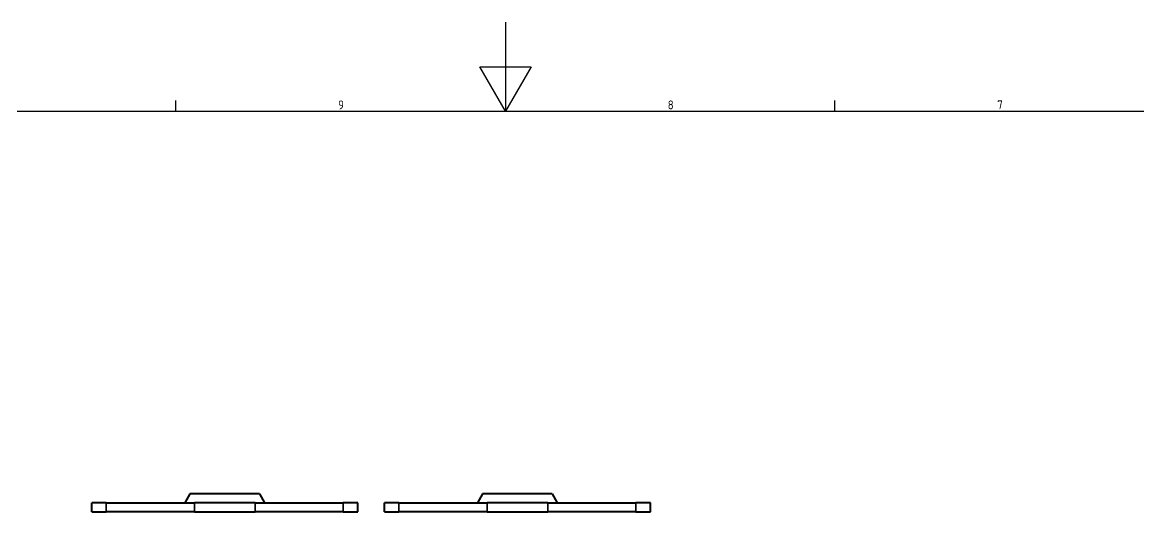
# Model space of a CAD drawing. Header units: millimetres. Extents: x 0 to 5945, y 0 to 4205.
# Drawn here: x 2428 to 3687, y 3653 to 4205 of the extents above; entities that cross this region are included whole.
import ezdxf

# ---------------------------------------------------------------- set-up
doc = ezdxf.new("R2010")
doc.units = ezdxf.units.MM
doc.header["$LTSCALE"] = 5
doc.layers.get('0').update_dxf_attribs({"color": 3, "lineweight": 25})
for name, color, linetype, lineweight in [('가시적인 것(ISO)', 3, 'Continuous', 40), ('가시적인 좁은 것(ISO)', 3, 'Continuous', 35), ('경계(ISO)', 7, 'Continuous', 25)]:
    doc.layers.add(name, color=color, linetype=linetype, lineweight=lineweight)
doc.styles.add('문자 텍스트_PSTEK_POSCO', font='isocp.shx')

# ---------------------------------------------------------------- blocks, each defined once
blk = doc.blocks.new('경계 Default Border')
at = {"layer": '경계(ISO)'}
for p, q in [((520.19, 821), (520.19, 823.4)), ((668.81, 821), (668.81, 823.4))]:
    blk.add_line(p, q, dxfattribs=at)
at = {"layer": '경계(ISO)', "flags": 128}
for points in [[(594.5, 841), (594.5, 821), (588.73, 831), (600.27, 831), (594.5, 821)], [(20, 20), (20, 821), (1169, 821), (1169, 20), (20, 20)]]:
    blk.add_lwpolyline(points, dxfattribs=at)
at = {"layer": '경계(ISO)', "color": 2, "char_height": 2, "attachment_point": 7, "style": '문자 텍스트_PSTEK_POSCO'}
for s, insert in [('9', (556.77, 821.38)), ('8', (631.09, 821.38)), ('7', (705.4, 821.4))]:
    blk.add_mtext(s, dxfattribs=dict(at, insert=insert))

msp = doc.modelspace()

# ---------------------------------------------------------------- linework, layer by layer
at = {"layer": '가시적인 것(ISO)'}
for p, q in [((2522.4426, 3663.3078), (2505.9931, 3663.3078)), ((2505.9931, 3653.3078), (2505.9931, 3663.3078)), ((2522.4426, 3663.3078), (2621.7911, 3663.3078)), ((2616.7666, 3673.3078), (2610.9931, 3663.3078)), ((2695.2196, 3673.3078), (2616.7666, 3673.3078)), ((2690.1951, 3663.3078), (2621.7911, 3663.3078)), ((2690.1951, 3663.3078), (2789.5436, 3663.3078)), ((2695.2196, 3673.3078), (2700.9931, 3663.3078)), ((2805.9931, 3663.3078), (2789.5436, 3663.3078)), ((2805.9931, 3653.3078), (2805.9931, 3663.3078)), ((2852.4426, 3663.3078), (2835.9931, 3663.3078)), ((2835.9931, 3653.3078), (2835.9931, 3663.3078)), ((2852.4426, 3663.3078), (2951.7911, 3663.3078)), ((2946.7666, 3673.3078), (2940.9931, 3663.3078)), ((3025.2196, 3673.3078), (2946.7666, 3673.3078)), ((3020.1951, 3663.3078), (2951.7911, 3663.3078)), ((3020.1951, 3663.3078), (3119.5436, 3663.3078)), ((3025.2196, 3673.3078), (3030.9931, 3663.3078)), ((3135.9931, 3663.3078), (3119.5436, 3663.3078)), ((3135.9931, 3653.3078), (3135.9931, 3663.3078)), ((2505.9931, 3653.3078), (2522.4426, 3653.3078)), ((2621.7911, 3653.3078), (2522.4426, 3653.3078)), ((2621.7911, 3653.3078), (2690.1951, 3653.3078)), ((2789.5436, 3653.3078), (2690.1951, 3653.3078)), ((2789.5436, 3653.3078), (2805.9931, 3653.3078)), ((2835.9931, 3653.3078), (2852.4426, 3653.3078)), ((2951.7911, 3653.3078), (2852.4426, 3653.3078)), ((2951.7911, 3653.3078), (3020.1951, 3653.3078)), ((3119.5436, 3653.3078), (3020.1951, 3653.3078)), ((3119.5436, 3653.3078), (3135.9931, 3653.3078))]:
    msp.add_line(p, q, dxfattribs=at)
at = {"layer": '가시적인 좁은 것(ISO)'}
for p, q in [((2522.4426, 3653.3078), (2522.4426, 3663.3078)), ((2621.7911, 3653.3078), (2621.7911, 3663.3078)), ((2690.1951, 3653.3078), (2690.1951, 3663.3078)), ((2789.5436, 3653.3078), (2789.5436, 3663.3078)), ((2852.4426, 3653.3078), (2852.4426, 3663.3078)), ((2951.7911, 3653.3078), (2951.7911, 3663.3078)), ((3020.1951, 3653.3078), (3020.1951, 3663.3078)), ((3119.5436, 3653.3078), (3119.5436, 3663.3078))]:
    msp.add_line(p, q, dxfattribs=at)

# ---------------------------------------------------------------- block references
at = {"xscale": 5, "yscale": 5, "zscale": 5}
msp.add_blockref('경계 Default Border', (0, 0), dxfattribs=at)

doc.saveas('drawing.dxf')
